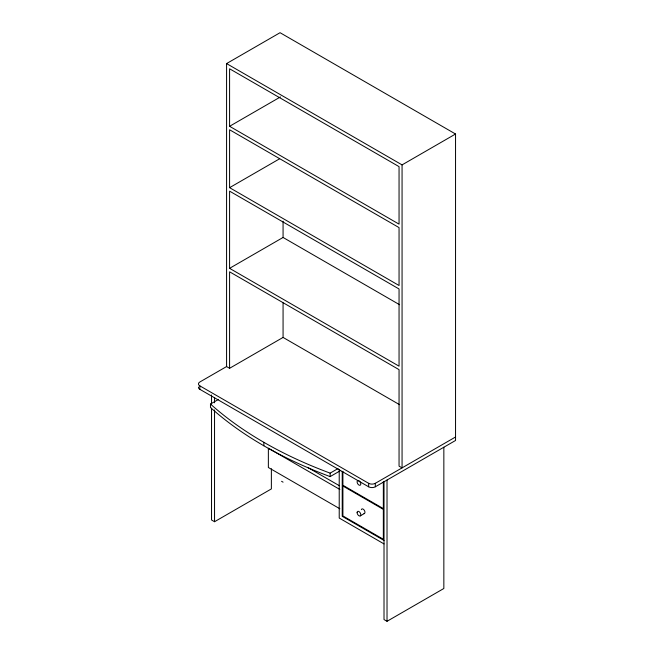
<?xml version="1.0" encoding="UTF-8"?>
<svg xmlns="http://www.w3.org/2000/svg" width="654" height="654" viewBox="0 0 654 654"><rect width="100%" height="100%" fill="white"/><g stroke="black" fill="none" stroke-linecap="round" stroke-linejoin="round"><path stroke-width="0.98" d="M198.497 387.045A4.725 2.73 0 0 0 199.429 389.065L199.838 389.334L199.838 385.86A4.725 2.73 0 0 1 199.838 382.001L226.578 366.559L226.578 63.577L280.059 32.7L455.544 134.013L455.544 440.477L375.322 486.789A4.725 2.73 0 0 1 368.635 486.789L199.527 389.13M229.587 126.296L399.054 224.142L399.054 166.631L229.587 68.784L229.587 126.296L280.435 96.939M229.587 187.665L399.054 285.504L399.054 227.608L229.587 129.77L229.587 187.665L279.56 158.816M226.578 63.577L402.063 164.89L455.544 134.013M229.587 268.336L399.054 366.175L399.054 288.978L229.587 191.14L229.587 268.336L283.068 237.459L399.578 304.723M226.578 366.559L229.587 368.3L283.068 337.423L399.578 404.687M339.835 470.994L330.139 476.603A396.741 229.055 0 0 1 210.474 407.507L210.474 404.041L218.411 399.455M211.536 408.194L211.536 519.987L214.545 521.72L271.369 488.914L271.369 468.779M210.474 404.041A396.741 229.055 0 0 0 330.139 473.128L338.077 468.542M199.838 385.86L368.635 483.314A4.725 2.73 0 0 0 375.322 483.314L455.544 437.003M360.248 515.9L364.425 513.488M384.012 481.352L384.012 619.567L387.021 621.3L443.845 588.494L443.845 447.23M307.56 467.348L339.336 485.693M339.859 489.47L268.361 448.194L268.361 467.496L339.859 508.771M281.563 481.295L283.068 482.161M384.012 540.441L342.23 516.317L342.23 471.493M384.012 543.915L339.222 518.05L339.222 469.597M402.063 164.89L402.063 467.88L399.054 466.139L399.054 369.649L229.587 271.811L229.587 368.3M387.021 480.036L387.021 621.3M383.342 481.679L383.342 508.599L342.9 485.243L342.9 471.289M375.322 483.314L375.322 486.789M368.635 483.314L368.635 486.789M330.139 473.128L330.139 476.603M283.068 221.207L283.068 237.459M283.068 302.892L283.068 337.423M263.848 442.308L263.848 445.783M214.545 397.73L214.545 402.815M214.545 409.927L214.545 521.72M211.536 394.983L211.536 404.131M361.351 509.662A2.6 1.504 60 0 1 364.245 510.202A2.6 1.504 60 0 1 364.041 513.611M359.422 481.156A2.6 1.504 60 0 1 360.354 485.104A2.6 1.504 60 0 1 357.28 482.865A2.6 1.504 60 0 1 358.948 480.804M383.342 509.368L342.9 486.02L342.9 515.932L383.342 539.28L383.342 509.368M357.109 512.589A2.6 1.504 60 0 0 359.863 516.022A2.6 1.504 60 0 0 359.863 512.344A2.6 1.504 60 0 0 357.109 512.589"/></g></svg>
